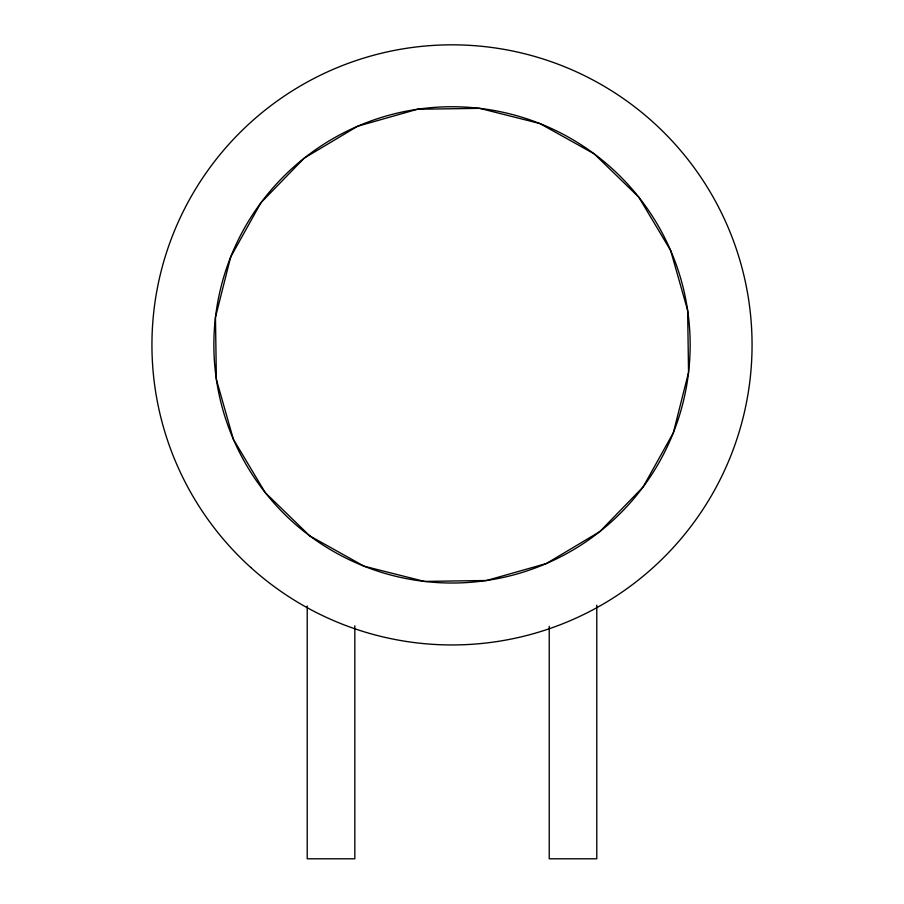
<?xml version="1.0" encoding="UTF-8"?>
<svg xmlns="http://www.w3.org/2000/svg" width="904" height="904" viewBox="0 0 904 904"><rect width="100%" height="100%" fill="white"/><g stroke="black" fill="none" stroke-linecap="round" stroke-linejoin="round"><path stroke-width="1.36" d="M307.213 606.019L307.213 858.8L354.831 858.8L354.831 625.794M596.787 605.16L596.787 858.8L549.225 858.8L549.225 626.291M230.667 256.996L215.468 317.27L216.372 379.431L233.345 439.242L265.222 492.612L309.823 535.925L364.109 566.209L424.394 581.419L486.555 580.504L546.355 563.531L599.736 531.665L643.038 487.064L673.333 432.779L688.543 372.493L687.628 310.332L670.655 250.521L638.778 197.151L594.177 153.838L539.891 123.554L479.617 108.344L417.456 109.26L357.645 126.232L304.264 158.098L260.962 202.699L230.667 256.996M309.823 535.925A238.147 238.147 0 0 0 688.543 372.493A238.147 238.147 0 0 0 357.645 126.232A238.147 238.147 0 0 0 309.823 535.925M250.713 567.418A300.06 300.06 0 0 0 745.359 407.941A300.06 300.06 0 0 0 359.928 59.302A300.06 300.06 0 0 0 250.713 567.418"/></g></svg>
